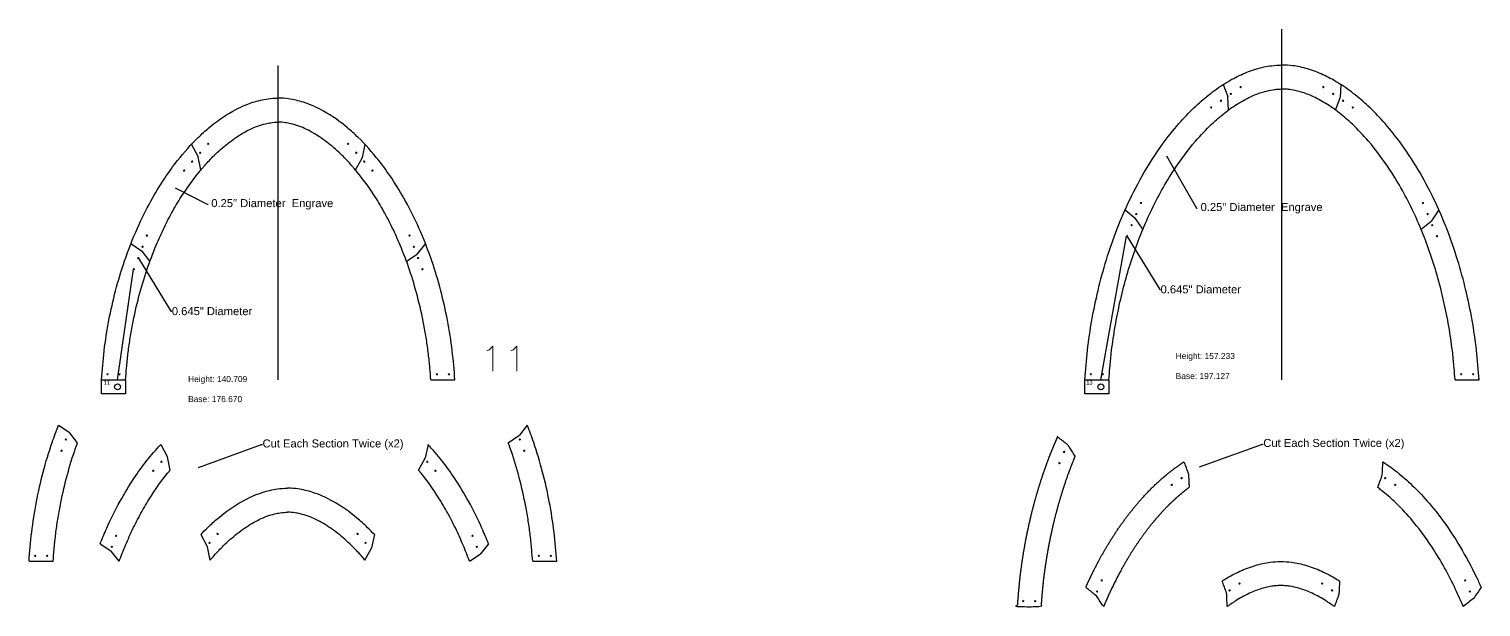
# Model space of a CAD drawing. Header units: inches. Extents: x -1683 to 11264, y -1696 to 4470.
# Drawn here: x 2006 to 2731, y -1454 to -1165 of the extents above; entities that cross this region are included whole.
import ezdxf
from ezdxf import colors
from ezdxf.entities.mleader import LeaderData, LeaderLine
from ezdxf.math import Vec2, Vec3

# ---------------------------------------------------------------- set-up
doc = ezdxf.new("R2010")
doc.units = ezdxf.units.IN
doc.header["$MEASUREMENT"] = 0
doc.layers.add('Anchoring', color=1, linetype='Continuous')
doc.layers.add('Annotation', color=7, linetype='Continuous', lineweight=9)
doc.layers.add('Drilling', color=3, linetype='Continuous', lineweight=13)
doc.styles.get("Standard").update_dxf_attribs({"font": 'Arial.ttf'})

msp = doc.modelspace()

# ---------------------------------------------------------------- linework, layer by layer
for p, q in [((2631.821, -1340.609), (2631.821, -1165.419)), ((2130.101, -1340.609), (2130.101, -1183.64)), ((2602.479, -1193.093), (2604.692, -1199.153)), ((2661.164, -1193.093), (2660.889, -1199.539)), ((2605.026, -1205.9), (2604.752, -1199.454)), ((2658.617, -1205.9), (2660.83, -1199.839)), ((2086.724, -1223.031), (2089.956, -1228.932)), ((2173.478, -1223.031), (2172.103, -1229.617)), ((2091.433, -1235.794), (2090.058, -1229.208)), ((2168.769, -1235.794), (2172.001, -1229.893)), ((2553.392, -1255.764), (2558.469, -1259.801)), ((2562.302, -1265.403), (2558.676, -1260.025)), ((2701.341, -1265.403), (2706.418, -1261.366)), ((2710.251, -1255.764), (2706.625, -1261.143)), ((2056.498, -1272.571), (2061.804, -1276.13)), ((2065.995, -1281.35), (2062.031, -1276.34)), ((2203.705, -1272.571), (2199.74, -1277.581)), ((2194.207, -1281.35), (2199.513, -1277.791)), ((2041.766, -1340.609), (2053.805, -1340.609)), ((2206.397, -1340.609), (2218.436, -1340.609)), ((2533.261, -1340.609), (2545.298, -1340.609)), ((2718.345, -1340.609), (2730.382, -1340.609)), ((2020.294, -1363.215), (2025.6, -1366.774)), ((2254.613, -1363.215), (2250.649, -1368.225)), ((2029.792, -1371.994), (2025.827, -1366.984)), ((2245.116, -1371.994), (2250.422, -1368.435)), ((2071.358, -1372.934), (2074.589, -1378.836)), ((2204.977, -1372.934), (2203.602, -1379.52)), ((2076.067, -1385.697), (2074.691, -1379.111)), ((2200.268, -1385.697), (2203.5, -1379.796)), ((2091.419, -1417.875), (2094.651, -1423.776)), ((2178.173, -1417.875), (2176.798, -1424.461)), ((2041.131, -1422.474), (2046.437, -1426.033)), ((2050.629, -1431.253), (2046.664, -1426.243)), ((2096.128, -1430.638), (2094.753, -1424.052)), ((2173.465, -1430.638), (2176.696, -1424.737)), ((2225.706, -1431.253), (2231.012, -1427.694)), ((2235.203, -1422.474), (2231.239, -1427.484)), ((2005.563, -1431.253), (2017.602, -1431.253)), ((2257.306, -1431.253), (2269.345, -1431.253))]:
    msp.add_line(p, q)
for points, knots in [([(2533.261, -1340.609), (2533.647, -1335.671), (2534.429, -1325.67), (2536.669, -1310.769), (2539.786, -1295.665), (2543.922, -1280.546), (2549.193, -1265.288), (2555.748, -1250.151), (2563.584, -1235.469), (2572.198, -1222.443), (2580.638, -1212.008), (2588.46, -1203.956), (2596.03, -1197.448), (2603.619, -1192.175), (2611.294, -1188.053), (2618.814, -1185.176), (2625.661, -1183.685), (2629.972, -1183.385), (2631.733, -1183.376), (2631.821, -1183.376)], [0, 0, 0, 0, 23.4427295, 47.4879033, 71.2865208, 96.4315317, 121.6492611, 147.6586229, 174.4507282, 200.344127, 221.4807497, 237.9010139, 253.4315894, 268.680568, 281.563585, 294.5898253, 306.6768291, 314.5905955, 315.0077163, 315.0077163, 315.0077163, 315.0077163]), ([(2730.382, -1340.609), (2729.996, -1335.671), (2729.214, -1325.67), (2726.974, -1310.769), (2723.856, -1295.665), (2719.721, -1280.546), (2714.45, -1265.288), (2707.894, -1250.151), (2700.059, -1235.469), (2691.445, -1222.443), (2683.005, -1212.008), (2675.183, -1203.956), (2667.613, -1197.448), (2660.023, -1192.175), (2652.349, -1188.053), (2644.829, -1185.176), (2637.981, -1183.685), (2633.671, -1183.385), (2631.91, -1183.376), (2631.821, -1183.376)], [0, 0, 0, 0, 23.4427295, 47.4879033, 71.2865208, 96.4315317, 121.6492611, 147.6586229, 174.4507282, 200.344127, 221.4807497, 237.9010139, 253.4315894, 268.680568, 281.563585, 294.5898253, 306.6768291, 314.5905955, 315.0077163, 315.0077163, 315.0077163, 315.0077163]), ([(2545.298, -1340.609), (2545.454, -1338.606), (2545.611, -1336.627), (2545.992, -1332.206), (2546.222, -1329.779), (2546.714, -1325.403), (2546.968, -1323.414), (2547.533, -1319.426), (2547.844, -1317.43), (2548.521, -1313.399), (2548.888, -1311.363), (2549.668, -1307.312), (2550.081, -1305.294), (2551.397, -1299.265), (2552.375, -1295.28), (2554.546, -1287.362), (2555.736, -1283.428), (2558.322, -1275.656), (2559.719, -1271.819), (2562.74, -1264.253), (2564.364, -1260.518), (2569.58, -1249.49), (2573.499, -1242.395), (2581.193, -1230.689), (2584.756, -1225.895), (2591.149, -1218.441), (2593.833, -1215.599), (2598.735, -1210.963), (2600.896, -1209.09), (2605.343, -1205.608), (2607.624, -1204.003), (2612.283, -1201.131), (2614.656, -1199.867), (2619.045, -1197.937), (2621.052, -1197.208), (2624.475, -1196.254), (2625.895, -1195.945), (2628.119, -1195.606), (2628.939, -1195.514), (2630.281, -1195.416), (2630.802, -1195.392), (2631.488, -1195.378), (2631.656, -1195.376), (2631.821, -1195.376)], [1.4828509, 1.4828509, 1.4828509, 1.4828509, 11.0258558, 11.0258558, 23.0671769, 23.0671769, 33.1149046, 33.1149046, 43.1626323, 43.1626323, 53.3827034, 53.3827034, 63.6027746, 63.6027746, 84.0429168, 84.0429168, 104.483059, 104.483059, 124.9232012, 124.9232012, 145.3633434, 145.3633434, 186.2436278, 186.2436278, 216.7970598, 216.7970598, 237.2333147, 237.2333147, 252.5146795, 252.5146795, 267.7960442, 267.7960442, 283.077409, 283.077409, 295.8405902, 295.8405902, 304.9696164, 304.9696164, 310.3813518, 310.3813518, 313.8389328, 313.8389328, 314.9523824, 314.9523824, 314.9523824, 314.9523824]), ([(2718.345, -1340.609), (2718.188, -1338.606), (2718.031, -1336.627), (2717.651, -1332.206), (2717.421, -1329.779), (2716.929, -1325.403), (2716.675, -1323.414), (2716.11, -1319.426), (2715.799, -1317.43), (2715.122, -1313.399), (2714.755, -1311.363), (2713.975, -1307.312), (2713.562, -1305.294), (2712.246, -1299.265), (2711.267, -1295.28), (2709.097, -1287.362), (2707.906, -1283.428), (2705.32, -1275.656), (2703.924, -1271.819), (2700.903, -1264.253), (2699.279, -1260.518), (2694.062, -1249.49), (2690.144, -1242.395), (2682.45, -1230.689), (2678.887, -1225.895), (2672.494, -1218.441), (2669.81, -1215.599), (2664.907, -1210.963), (2662.747, -1209.09), (2658.299, -1205.608), (2656.019, -1204.003), (2651.36, -1201.131), (2648.987, -1199.867), (2644.597, -1197.937), (2642.591, -1197.208), (2639.168, -1196.254), (2637.748, -1195.945), (2635.524, -1195.606), (2634.704, -1195.514), (2633.362, -1195.416), (2632.841, -1195.392), (2632.154, -1195.378), (2631.987, -1195.376), (2631.821, -1195.376)], [1.4828509, 1.4828509, 1.4828509, 1.4828509, 11.0258558, 11.0258558, 23.0671769, 23.0671769, 33.1149046, 33.1149046, 43.1626323, 43.1626323, 53.3827034, 53.3827034, 63.6027746, 63.6027746, 84.0429168, 84.0429168, 104.483059, 104.483059, 124.9232012, 124.9232012, 145.3633434, 145.3633434, 186.2436278, 186.2436278, 216.7970598, 216.7970598, 237.2333147, 237.2333147, 252.5146795, 252.5146795, 267.7960442, 267.7960442, 283.077409, 283.077409, 295.8405902, 295.8405902, 304.9696164, 304.9696164, 310.3813518, 310.3813518, 313.8389328, 313.8389328, 314.9523824, 314.9523824, 314.9523824, 314.9523824]), ([(2041.766, -1340.609), (2042.156, -1335.774), (2042.958, -1325.81), (2045.32, -1310.947), (2048.697, -1295.929), (2053.323, -1280.475), (2059.204, -1265.495), (2065.997, -1251.73), (2072.809, -1240.502), (2080.614, -1229.696), (2088.077, -1221.317), (2097.247, -1213.009), (2106.142, -1206.686), (2116.326, -1202.065), (2124.04, -1200.227), (2128.325, -1199.909), (2130.025, -1199.9), (2130.101, -1199.9)], [0, 0, 0, 0, 22.958299, 47.3197538, 71.1799825, 95.795914, 123.6283568, 147.2738607, 168.389275, 185.7333327, 210.3403634, 221.3218454, 244.3029805, 261.6797768, 273.9476631, 281.6263211, 281.9848998, 281.9848998, 281.9848998, 281.9848998]), ([(2218.436, -1340.609), (2218.047, -1335.774), (2217.244, -1325.81), (2214.882, -1310.947), (2211.506, -1295.929), (2206.879, -1280.475), (2200.998, -1265.495), (2194.206, -1251.73), (2187.393, -1240.502), (2179.589, -1229.696), (2172.126, -1221.317), (2162.955, -1213.009), (2154.061, -1206.686), (2143.876, -1202.065), (2136.163, -1200.227), (2131.877, -1199.909), (2130.177, -1199.9), (2130.101, -1199.9)], [0, 0, 0, 0, 22.958299, 47.3197538, 71.1799825, 95.795914, 123.6283568, 147.2738607, 168.389275, 185.7333327, 210.3403634, 221.3218454, 244.3029805, 261.6797768, 273.9476631, 281.6263211, 281.9848998, 281.9848998, 281.9848998, 281.9848998]), ([(2053.805, -1340.609), (2053.965, -1338.624), (2054.126, -1336.665), (2054.51, -1332.357), (2054.74, -1330.023), (2055.293, -1325.314), (2055.625, -1322.899), (2056.381, -1318.062), (2056.804, -1315.642), (2058.195, -1308.382), (2059.277, -1303.585), (2061.688, -1294.412), (2062.997, -1290.03), (2065.875, -1281.527), (2067.438, -1277.395), (2070.377, -1270.401), (2071.682, -1267.506), (2074.436, -1261.824), (2075.886, -1259.035), (2078.948, -1253.571), (2080.562, -1250.892), (2085.65, -1243.043), (2089.353, -1238.077), (2094.915, -1231.804), (2096.49, -1230.141), (2100.309, -1226.389), (2102.583, -1224.365), (2107.276, -1220.666), (2109.692, -1218.995), (2113.419, -1216.808), (2114.688, -1216.129), (2117.224, -1214.91), (2118.494, -1214.369), (2121.094, -1213.415), (2122.425, -1213.008), (2124.633, -1212.479), (2125.518, -1212.308), (2127.638, -1211.998), (2128.876, -1211.904), (2130.101, -1211.9)], [1.5284677, 1.5284677, 1.5284677, 1.5284677, 10.9932642, 10.9932642, 22.627109, 22.627109, 34.9020771, 34.9020771, 47.1770451, 47.1770451, 71.7269812, 71.7269812, 94.6724656, 94.6724656, 116.9259219, 116.9259219, 132.9346142, 132.9346142, 148.9433065, 148.9433065, 164.9519987, 164.9519987, 196.9693833, 196.9693833, 209.1024391, 209.1024391, 225.5365304, 225.5365304, 241.9706218, 241.9706218, 250.3043451, 250.3043451, 258.6380683, 258.6380683, 267.4004762, 267.4004762, 273.364576, 273.364576, 281.9143648, 281.9143648, 281.9143648, 281.9143648]), ([(2206.397, -1340.609), (2206.237, -1338.624), (2206.077, -1336.665), (2205.692, -1332.357), (2205.462, -1330.023), (2204.91, -1325.314), (2204.577, -1322.899), (2203.821, -1318.062), (2203.398, -1315.642), (2202.007, -1308.382), (2200.926, -1303.585), (2198.515, -1294.412), (2197.206, -1290.03), (2194.328, -1281.527), (2192.764, -1277.395), (2189.825, -1270.401), (2188.521, -1267.506), (2185.767, -1261.824), (2184.317, -1259.035), (2181.254, -1253.571), (2179.64, -1250.892), (2174.553, -1243.043), (2170.849, -1238.077), (2165.288, -1231.804), (2163.712, -1230.141), (2159.894, -1226.389), (2157.62, -1224.365), (2152.926, -1220.666), (2150.51, -1218.995), (2146.783, -1216.808), (2145.515, -1216.129), (2142.978, -1214.91), (2141.708, -1214.369), (2139.109, -1213.415), (2137.777, -1213.008), (2135.57, -1212.479), (2134.685, -1212.308), (2132.564, -1211.998), (2131.326, -1211.904), (2130.101, -1211.9)], [1.5284677, 1.5284677, 1.5284677, 1.5284677, 10.9932642, 10.9932642, 22.627109, 22.627109, 34.9020771, 34.9020771, 47.1770451, 47.1770451, 71.7269812, 71.7269812, 94.6724656, 94.6724656, 116.9259219, 116.9259219, 132.9346142, 132.9346142, 148.9433065, 148.9433065, 164.9519987, 164.9519987, 196.9693833, 196.9693833, 209.1024391, 209.1024391, 225.5365304, 225.5365304, 241.9706218, 241.9706218, 250.3043451, 250.3043451, 258.6380683, 258.6380683, 267.4004762, 267.4004762, 273.364576, 273.364576, 281.9143648, 281.9143648, 281.9143648, 281.9143648]), ([(2005.563, -1431.253), (2005.952, -1426.419), (2006.755, -1416.454), (2009.117, -1401.591), (2012.493, -1386.574), (2016.311, -1373.82), (2019.169, -1366.064), (2020.294, -1363.215)], [0, 0, 0, 0, 22.958299, 47.3197538, 71.1799825, 95.795914, 110.2940934, 110.2940934, 110.2940934, 110.2940934]), ([(2269.345, -1431.253), (2268.955, -1426.419), (2268.153, -1416.454), (2265.791, -1401.591), (2262.414, -1386.574), (2258.596, -1373.82), (2255.739, -1366.064), (2254.613, -1363.215)], [0, 0, 0, 0, 22.958299, 47.3197538, 71.1799825, 95.795914, 110.2940934, 110.2940934, 110.2940934, 110.2940934]), ([(2017.602, -1431.253), (2017.762, -1429.268), (2017.922, -1427.309), (2018.306, -1423.002), (2018.537, -1420.668), (2019.089, -1415.959), (2019.422, -1413.544), (2020.178, -1408.706), (2020.601, -1406.286), (2021.992, -1399.027), (2023.073, -1394.229), (2025.484, -1385.056), (2026.793, -1380.674), (2028.749, -1374.897), (2029.261, -1373.442), (2029.792, -1371.994)], [1.5284677, 1.5284677, 1.5284677, 1.5284677, 10.9932642, 10.9932642, 22.627109, 22.627109, 34.9020771, 34.9020771, 47.1770451, 47.1770451, 71.7269812, 71.7269812, 94.6724656, 94.6724656, 102.4403192, 102.4403192, 102.4403192, 102.4403192]), ([(2041.131, -1422.474), (2042.167, -1419.854), (2045.194, -1412.65), (2050.63, -1401.634), (2057.443, -1390.405), (2064.263, -1380.962), (2068.945, -1375.497), (2071.358, -1372.934)], [110.2940934, 110.2940934, 110.2940934, 110.2940934, 123.6283568, 147.2738607, 168.389275, 185.7333327, 202.38682, 202.38682, 202.38682, 202.38682]), ([(2235.203, -1422.474), (2234.168, -1419.854), (2231.14, -1412.65), (2225.705, -1401.634), (2218.892, -1390.405), (2212.072, -1380.962), (2207.39, -1375.497), (2204.977, -1372.934)], [110.2940934, 110.2940934, 110.2940934, 110.2940934, 123.6283568, 147.2738607, 168.389275, 185.7333327, 202.38682, 202.38682, 202.38682, 202.38682]), ([(2257.306, -1431.253), (2257.146, -1429.268), (2256.985, -1427.309), (2256.601, -1423.002), (2256.371, -1420.668), (2255.818, -1415.959), (2255.486, -1413.544), (2254.73, -1408.706), (2254.307, -1406.286), (2252.916, -1399.027), (2251.835, -1394.229), (2249.423, -1385.056), (2248.115, -1380.674), (2246.159, -1374.897), (2245.646, -1373.442), (2245.116, -1371.994)], [1.5284677, 1.5284677, 1.5284677, 1.5284677, 10.9932642, 10.9932642, 22.627109, 22.627109, 34.9020771, 34.9020771, 47.1770451, 47.1770451, 71.7269812, 71.7269812, 94.6724656, 94.6724656, 102.4403192, 102.4403192, 102.4403192, 102.4403192]), ([(2050.629, -1431.253), (2051.618, -1428.554), (2052.668, -1425.878), (2055.011, -1420.304), (2056.315, -1417.41), (2059.069, -1411.728), (2060.52, -1408.939), (2063.582, -1403.475), (2065.196, -1400.796), (2069.728, -1393.803), (2072.783, -1389.613), (2076.067, -1385.697)], [102.4403192, 102.4403192, 102.4403192, 102.4403192, 116.9259219, 116.9259219, 132.9346142, 132.9346142, 148.9433065, 148.9433065, 164.9519987, 164.9519987, 191.7306933, 191.7306933, 191.7306933, 191.7306933]), ([(2225.706, -1431.253), (2224.717, -1428.554), (2223.667, -1425.878), (2221.324, -1420.304), (2220.019, -1417.41), (2217.266, -1411.728), (2215.815, -1408.939), (2212.753, -1403.475), (2211.139, -1400.796), (2206.607, -1393.803), (2203.552, -1389.613), (2200.268, -1385.697)], [102.4403192, 102.4403192, 102.4403192, 102.4403192, 116.9259219, 116.9259219, 132.9346142, 132.9346142, 148.9433065, 148.9433065, 164.9519987, 164.9519987, 191.7306933, 191.7306933, 191.7306933, 191.7306933]), ([(2681.971, -1388.034), (2681.967, -1388.136), (2681.946, -1388.238), (2681.911, -1388.334), (2681.174, -1390.354), (2680.436, -1392.375), (2679.698, -1394.395), (2680.338, -1394.866), (2680.974, -1395.349), (2683.828, -1397.584), (2685.989, -1399.458), (2690.891, -1404.094), (2693.575, -1406.936), (2699.969, -1414.39), (2703.532, -1419.184), (2711.226, -1430.89), (2715.144, -1437.985), (2719.956, -1448.158), (2721.223, -1451.013), (2722.422, -1453.898), (2724.115, -1452.552), (2725.807, -1451.207), (2727.5, -1449.861), (2727.579, -1449.798), (2727.65, -1449.721), (2727.707, -1449.637), (2728.915, -1447.844), (2730.124, -1446.052), (2731.333, -1444.259), (2730.528, -1442.458), (2727.316, -1435.535), (2721.141, -1423.964), (2712.527, -1410.937), (2704.086, -1400.503), (2696.265, -1392.451), (2689.188, -1386.368), (2684.411, -1382.975), (2682.246, -1381.587), (2682.154, -1383.736), (2682.063, -1385.885), (2681.971, -1388.034)], [0, 0, 0, 0, 0.3063137, 0.3063137, 0.3063137, 1.3063137, 1.3063137, 1.3063137, 5.6423639, 5.6423639, 20.9237287, 20.9237287, 41.3599836, 41.3599836, 71.9134156, 71.9134156, 112.7937, 112.7937, 128.4780443, 128.4780443, 128.4780443, 129.4780443, 129.4780443, 129.4780443, 129.7827669, 129.7827669, 129.7827669, 130.7827669, 130.7827669, 130.7827669, 140.1159181, 166.9080234, 192.8014222, 213.9380449, 230.3583091, 245.8888846, 258.0578181, 258.0578181, 258.0578181, 259.0578181, 259.0578181, 259.0578181, 259.0578181]), ([(2091.419, -1417.875), (2092.572, -1416.651), (2095.379, -1413.799), (2101.942, -1407.853), (2110.837, -1401.53), (2121.021, -1396.909), (2128.735, -1395.071), (2133.02, -1394.754), (2134.72, -1394.744), (2134.796, -1394.744)], [202.38682, 202.38682, 202.38682, 202.38682, 210.3403634, 221.3218454, 244.3029805, 261.6797768, 273.9476631, 281.6263211, 281.9848998, 281.9848998, 281.9848998, 281.9848998]), ([(2178.173, -1417.875), (2177.021, -1416.651), (2174.213, -1413.799), (2167.65, -1407.853), (2158.756, -1401.53), (2148.571, -1396.909), (2140.858, -1395.071), (2136.572, -1394.754), (2134.872, -1394.744), (2134.796, -1394.744)], [202.38682, 202.38682, 202.38682, 202.38682, 210.3403634, 221.3218454, 244.3029805, 261.6797768, 273.9476631, 281.6263211, 281.9848998, 281.9848998, 281.9848998, 281.9848998]), ([(2096.128, -1430.638), (2096.77, -1429.872), (2097.422, -1429.117), (2099.61, -1426.648), (2101.185, -1424.985), (2105.004, -1421.233), (2107.278, -1419.209), (2111.972, -1415.51), (2114.388, -1413.839), (2118.114, -1411.652), (2119.383, -1410.973), (2121.919, -1409.754), (2123.189, -1409.213), (2125.789, -1408.259), (2127.121, -1407.852), (2129.328, -1407.323), (2130.213, -1407.152), (2132.333, -1406.842), (2133.571, -1406.748), (2134.796, -1406.744)], [191.7306933, 191.7306933, 191.7306933, 191.7306933, 196.9693833, 196.9693833, 209.1024391, 209.1024391, 225.5365304, 225.5365304, 241.9706218, 241.9706218, 250.3043451, 250.3043451, 258.6380683, 258.6380683, 267.4004762, 267.4004762, 273.364576, 273.364576, 281.9143648, 281.9143648, 281.9143648, 281.9143648]), ([(2173.465, -1430.638), (2172.822, -1429.872), (2172.171, -1429.117), (2169.983, -1426.648), (2168.407, -1424.985), (2164.589, -1421.233), (2162.315, -1419.209), (2157.621, -1415.51), (2155.205, -1413.839), (2151.478, -1411.652), (2150.21, -1410.973), (2147.673, -1409.754), (2146.403, -1409.213), (2143.804, -1408.259), (2142.472, -1407.852), (2140.265, -1407.323), (2139.38, -1407.152), (2137.259, -1406.842), (2136.022, -1406.748), (2134.796, -1406.744)], [191.7306933, 191.7306933, 191.7306933, 191.7306933, 196.9693833, 196.9693833, 209.1024391, 209.1024391, 225.5365304, 225.5365304, 241.9706218, 241.9706218, 250.3043451, 250.3043451, 258.6380683, 258.6380683, 267.4004762, 267.4004762, 273.364576, 273.364576, 281.9143648, 281.9143648, 281.9143648, 281.9143648]), ([(2604.114, -1447.151), (2604.149, -1447.247), (2604.169, -1447.349), (2604.174, -1447.452), (2604.265, -1449.6), (2604.357, -1451.749), (2604.448, -1453.898), (2606.064, -1452.708), (2607.707, -1451.593), (2611.705, -1449.129), (2614.078, -1447.865), (2618.468, -1445.934), (2620.474, -1445.206), (2623.898, -1444.252), (2625.317, -1443.943), (2627.541, -1443.604), (2628.361, -1443.511), (2629.703, -1443.414), (2630.224, -1443.39), (2630.911, -1443.376), (2631.078, -1443.374), (2631.244, -1443.374), (2631.409, -1443.374), (2631.577, -1443.376), (2632.263, -1443.39), (2632.784, -1443.414), (2634.126, -1443.511), (2634.946, -1443.604), (2637.17, -1443.943), (2638.59, -1444.252), (2642.013, -1445.206), (2644.02, -1445.934), (2648.409, -1447.865), (2650.782, -1449.129), (2654.78, -1451.593), (2656.423, -1452.708), (2658.039, -1453.898), (2658.777, -1451.878), (2659.514, -1449.857), (2660.252, -1447.837), (2660.287, -1447.741), (2660.307, -1447.639), (2660.312, -1447.537), (2660.403, -1445.388), (2660.495, -1443.239), (2660.586, -1441.09), (2660.038, -1440.739), (2657.176, -1438.954), (2651.771, -1436.051), (2644.251, -1433.174), (2637.404, -1431.683), (2633.093, -1431.383), (2631.332, -1431.374), (2631.244, -1431.374), (2631.156, -1431.374), (2629.395, -1431.383), (2625.084, -1431.683), (2618.236, -1433.174), (2610.717, -1436.051), (2605.311, -1438.954), (2602.449, -1440.739), (2601.901, -1441.09), (2602.639, -1443.111), (2603.376, -1445.131), (2604.114, -1447.151)], [0, 0, 0, 0, 0.3063137, 0.3063137, 0.3063137, 1.3063137, 1.3063137, 1.3063137, 12.2516283, 12.2516283, 27.532993, 27.532993, 40.2961742, 40.2961742, 49.4252005, 49.4252005, 54.8369359, 54.8369359, 58.2945168, 58.2945168, 59.4079664, 59.4079664, 59.4079664, 60.5214161, 60.5214161, 63.978997, 63.978997, 69.3907324, 69.3907324, 78.5197587, 78.5197587, 91.2829398, 91.2829398, 106.5643046, 106.5643046, 117.5096191, 117.5096191, 117.5096191, 118.5096191, 118.5096191, 118.5096191, 118.8159329, 118.8159329, 118.8159329, 119.8159329, 119.8159329, 119.8159329, 122.895978, 135.778995, 148.8052353, 160.8922391, 168.8060055, 169.2231263, 169.2231263, 169.2231263, 169.6402471, 177.5540136, 189.6410173, 202.6672576, 215.5502746, 218.6303198, 218.6303198, 218.6303198, 219.6303198, 219.6303198, 219.6303198, 219.6303198])]:
    msp.add_open_spline(points, degree=3, knots=knots)
for points in [[(2604.752, -1199.454), (2604.747, -1199.352), (2604.727, -1199.249), (2604.692, -1199.153)], [(2660.83, -1199.839), (2660.865, -1199.744), (2660.885, -1199.641), (2660.889, -1199.539)], [(2090.058, -1229.208), (2090.037, -1229.112), (2090.003, -1229.018), (2089.956, -1228.932)], [(2172.001, -1229.893), (2172.048, -1229.807), (2172.083, -1229.713), (2172.103, -1229.617)], [(2558.676, -1260.025), (2558.619, -1259.94), (2558.549, -1259.864), (2558.469, -1259.801)], [(2706.418, -1261.366), (2706.498, -1261.303), (2706.568, -1261.227), (2706.625, -1261.143)], [(2061.804, -1276.13), (2061.889, -1276.187), (2061.967, -1276.259), (2062.031, -1276.34)], [(2199.513, -1277.791), (2199.599, -1277.733), (2199.676, -1277.661), (2199.74, -1277.581)], [(2025.6, -1366.774), (2025.686, -1366.832), (2025.763, -1366.903), (2025.827, -1366.984)], [(2250.422, -1368.435), (2250.507, -1368.378), (2250.585, -1368.306), (2250.649, -1368.225)], [(2074.691, -1379.111), (2074.671, -1379.015), (2074.636, -1378.921), (2074.589, -1378.836)], [(2203.5, -1379.796), (2203.547, -1379.71), (2203.582, -1379.616), (2203.602, -1379.52)], [(2046.437, -1426.033), (2046.523, -1426.091), (2046.6, -1426.162), (2046.664, -1426.243)], [(2094.753, -1424.052), (2094.733, -1423.956), (2094.698, -1423.862), (2094.651, -1423.776)], [(2176.696, -1424.737), (2176.743, -1424.651), (2176.778, -1424.557), (2176.798, -1424.461)], [(2231.012, -1427.694), (2231.098, -1427.637), (2231.175, -1427.565), (2231.239, -1427.484)]]:
    msp.add_open_spline(points, degree=3)
for points, weights, knots in [([(2528.515, -1378.692), (2528.151, -1379.567), (2527.793, -1380.445), (2525.932, -1385.108), (2524.535, -1388.945), (2521.949, -1396.717), (2520.759, -1400.651), (2518.588, -1408.57), (2517.61, -1412.554), (2516.294, -1418.583), (2515.88, -1420.601), (2515.101, -1424.652), (2514.734, -1426.688), (2514.057, -1430.719), (2513.746, -1432.715), (2513.181, -1436.703), (2512.927, -1438.692), (2512.434, -1443.068), (2512.204, -1445.495), (2511.824, -1449.916), (2511.667, -1451.895), (2511.51, -1453.898), (2507.498, -1453.898), (2503.486, -1453.898), (2499.474, -1453.898), (2499.86, -1448.961), (2500.642, -1438.959), (2502.882, -1424.058), (2505.999, -1408.954), (2510.135, -1393.835), (2514.762, -1380.441), (2518.167, -1372.269), (2519.604, -1369.053), (2521.297, -1370.399), (2522.989, -1371.744), (2524.682, -1373.09), (2524.762, -1373.154), (2524.832, -1373.229), (2524.889, -1373.314), (2526.098, -1375.106), (2527.306, -1376.899), (2528.515, -1378.692)], [1, 1, 1, 1, 1, 1, 1, 1, 1, 1, 1, 1, 1, 1, 1, 1, 1, 1, 1, 1, 1, 1, 1, 1, 1, 1, 1, 1, 1, 1, 1, 1, 1, 1, 1, 1, 0.992216577777, 0.992216577777, 1, 1, 1, 1], [0, 0, 0, 0, 4.7557979, 4.7557979, 25.1959401, 25.1959401, 45.6360823, 45.6360823, 66.0762245, 66.0762245, 76.2962956, 76.2962956, 86.5163668, 86.5163668, 96.5640945, 96.5640945, 106.6118222, 106.6118222, 118.6531433, 118.6531433, 128.1961482, 128.1961482, 128.1961482, 129.1961482, 129.1961482, 129.1961482, 152.6388777, 176.6840515, 200.4826689, 225.6276799, 250.8454092, 267.5216198, 267.5216198, 267.5216198, 268.5216198, 268.5216198, 268.5216198, 268.8275339, 268.8275339, 268.8275339, 269.8275339, 269.8275339, 269.8275339, 269.8275339]), ([(2539.031, -1448.519), (2540.24, -1450.312), (2541.448, -1452.105), (2542.657, -1453.898), (2543.857, -1451.013), (2545.124, -1448.158), (2549.935, -1437.985), (2553.853, -1430.89), (2561.548, -1419.184), (2565.111, -1414.39), (2569.798, -1408.925), (2572.401, -1405.986), (2575.125, -1403.207), (2579.09, -1399.458), (2581.251, -1397.584), (2584.106, -1395.349), (2584.741, -1394.866), (2585.381, -1394.395), (2585.29, -1392.246), (2585.198, -1390.097), (2585.106, -1387.949), (2585.102, -1387.847), (2585.082, -1387.744), (2585.047, -1387.648), (2584.309, -1385.628), (2583.571, -1383.608), (2582.834, -1381.587), (2580.668, -1382.975), (2575.891, -1386.368), (2568.815, -1392.451), (2560.993, -1400.503), (2552.553, -1410.937), (2543.939, -1423.964), (2537.764, -1435.535), (2534.551, -1442.458), (2533.747, -1444.259), (2535.439, -1445.604), (2537.132, -1446.95), (2538.824, -1448.296), (2538.904, -1448.359), (2538.974, -1448.434), (2539.031, -1448.519)], [1, 1, 1, 1, 1, 1, 1, 1, 1, 1, 1, 1, 1, 1, 1, 1, 1, 1, 1, 1, 1, 1, 1, 1, 1, 1, 1, 1, 1, 1, 1, 1, 1, 1, 1, 1, 1, 1, 1, 0.992216577777, 0.992216577777, 1], [0, 0, 0, 0, 1, 1, 1, 16.6843443, 16.6843443, 57.5646287, 57.5646287, 88.1180607, 88.1180607, 94.9469363, 108.5543156, 108.5543156, 123.8356804, 123.8356804, 128.1717306, 128.1717306, 128.1717306, 129.1717306, 129.1717306, 129.1717306, 129.4780443, 129.4780443, 129.4780443, 130.4780443, 130.4780443, 130.4780443, 142.6469778, 158.1775533, 174.5978175, 195.7344402, 221.627839, 248.4199443, 257.7530955, 257.7530955, 257.7530955, 258.7530955, 258.7530955, 258.7530955, 259.0590095, 259.0590095, 259.0590095, 259.0590095])]:
    msp.add_rational_spline(points, weights, degree=3, knots=knots)
at = {"layer": 'Anchoring'}
for p, q in [((2541.298, -1340.609), (2554.04, -1268.823)), ((2049.805, -1340.609), (2057.701, -1285.316))]:
    msp.add_line(p, q, dxfattribs=at)
for points in [[(2041.766, -1340.609), (2053.805, -1340.609), (2053.805, -1347.609), (2041.766, -1347.609)], [(2533.261, -1340.609), (2545.298, -1340.609), (2545.298, -1347.609), (2533.261, -1347.609)]]:
    msp.add_lwpolyline(points, close=True, dxfattribs=at)
for centre in [(2049.805, -1344.109), (2541.298, -1344.109)]:
    msp.add_circle(centre, 1.5, dxfattribs=at)
at = {"layer": 'Annotation'}
for points in [[(2234.344, -1326.144), (2235.545, -1325.544), (2237.345, -1323.744), (2237.345, -1336.346)], [(2246.347, -1326.144), (2247.547, -1325.544), (2249.348, -1323.744), (2249.348, -1336.346)]]:
    msp.add_lwpolyline(points, dxfattribs=at)
at = {"layer": 'Drilling'}
for centre in [(2611.157, -1194.381), (2652.486, -1194.381), (2596.348, -1204.612), (2601.284, -1201.202), (2606.221, -1197.791), (2657.422, -1197.791), (2662.359, -1201.202), (2667.295, -1204.612), (2095.116, -1222.738), (2165.086, -1222.738), (2087.066, -1231.637), (2091.091, -1227.187), (2169.111, -1227.187), (2173.136, -1231.637), (2083.041, -1236.087), (2177.161, -1236.087), (2561.336, -1252.287), (2702.307, -1252.287), (2559.01, -1257.818), (2704.633, -1257.818), (2064.472, -1268.558), (2195.73, -1268.558), (2554.357, -1268.88), (2556.684, -1263.349), (2706.959, -1263.349), (2709.285, -1268.88), (2062.322, -1274.159), (2197.881, -1274.159), (2060.171, -1279.761), (2200.031, -1279.761), (2058.021, -1285.362), (2202.182, -1285.362), (2044.786, -1337.859), (2050.786, -1337.859), (2209.417, -1337.859), (2215.417, -1337.859), (2536.279, -1337.859), (2542.279, -1337.859), (2721.364, -1337.859), (2727.364, -1337.859), (2023.968, -1370.405), (2250.94, -1370.405), (2021.817, -1376.007), (2253.091, -1376.007), (2522.897, -1376.638), (2067.675, -1385.99), (2071.7, -1381.541), (2204.635, -1381.541), (2208.66, -1385.99), (2520.57, -1382.169), (2576.702, -1393.107), (2581.639, -1389.696), (2683.44, -1389.696), (2688.377, -1393.107), (2049.106, -1418.462), (2095.786, -1422.032), (2099.811, -1417.582), (2169.781, -1417.582), (2173.806, -1422.032), (2227.229, -1418.462), (2008.582, -1428.503), (2014.582, -1428.503), (2046.955, -1424.063), (2229.38, -1424.063), (2260.325, -1428.503), (2266.325, -1428.503), (2541.691, -1440.782), (2610.58, -1442.379), (2651.908, -1442.379), (2723.388, -1440.782), (2502.492, -1451.148), (2508.492, -1451.148), (2539.365, -1446.313), (2605.643, -1445.789), (2656.844, -1445.789), (2725.714, -1446.313)]:
    msp.add_circle(centre, 0.323, dxfattribs=at)

# ---------------------------------------------------------------- texts
at = {"layer": 'Annotation', "attachment_point": 1}
for s, width, insert, char_height in [('Height: 157.233\\P \\PBase: 197.127', 45.21016, (2578.683, -1327.204), 3), ('11', 4, (2042.836, -1341.016), 2), ('Height: 140.709\\P \\PBase: 176.670', 45.21016, (2085.047, -1338.731), 3), ('13', 4, (2534.041, -1340.958), 2)]:
    msp.add_mtext_dynamic_manual_height_columns(s, width=width, gutter_width=1, heights=[0], dxfattribs=dict(at, insert=insert, char_height=char_height))

# ---------------------------------------------------------------- leaders
at = {"layer": 'Annotation'}
ml = msp.add_multileader_mtext('Standard', dxfattribs=at)
ml.set_content('\\A1; 0.25" Diameter  Engrave', color=256)
ml.set_leader_properties()
ml.build(insert=Vec2(0, 0))
ml.multileader.update_dxf_attribs({"text_right_attachment_type": 6, "dogleg_length": 0.36, "arrow_head_size": 0.18})
ctx = ml.context
ctx.base_point, ctx.arrow_head_size, ctx.landing_gap_size, ctx.plane_origin = Vec3(2589.484, -1254.873), 0.18, 0.09, Vec3(2714.673, -1275.576)
ctx.right_attachment = 6
notes = []
notes.append((ctx, [(1, (1, 1, 0), (2589.124, -1254.873), (1, 0), 0.36, [(0, [(2574.064, -1228.609)], 0, [])])]))
ctx.mtext.insert, ctx.mtext.flow_direction = Vec3(2589.574, -1252.3), 5
ml = msp.add_multileader_mtext('Standard', dxfattribs=at)
ml.set_content('\\A1; 0.25" Diameter  Engrave', color=256)
ml.set_leader_properties()
ml.build(insert=Vec2(0, 0))
ml.multileader.update_dxf_attribs({"text_right_attachment_type": 6, "dogleg_length": 0.36, "arrow_head_size": 0.18})
ctx = ml.context
ctx.base_point, ctx.arrow_head_size, ctx.landing_gap_size, ctx.plane_origin = Vec3(2095.014, -1252.927), 0.18, 0.09, Vec3(2219.027, -1291.576)
ctx.right_attachment = 6
notes.append((ctx, [(1, (1, 1, 0), (2094.654, -1252.927), (1, 0), 0.36, [(0, [(2078.418, -1244.609)], 0, [])])]))
ctx.mtext.insert, ctx.mtext.flow_direction = Vec3(2095.104, -1250.354), 5
ml = msp.add_multileader_mtext('Standard', dxfattribs=at)
ml.set_content('\\A1;0.645" Diameter', color=256)
ml.set_leader_properties()
ml.build(insert=Vec2(0, 0))
ml.multileader.update_dxf_attribs({"text_right_attachment_type": 6, "dogleg_length": 0.36, "arrow_head_size": 0.18})
ctx = ml.context
ctx.base_point, ctx.arrow_head_size, ctx.landing_gap_size, ctx.plane_origin = Vec3(2571.041, -1295.44), 0.18, 0.09, Vec3(2696.23, -1316.142)
ctx.right_attachment = 6
notes.append((ctx, [(1, (1, 1, 0), (2570.681, -1295.44), (1, 0), 0.36, [(0, [(2554.357, -1268.88)], 0, [])])]))
ctx.mtext.insert, ctx.mtext.flow_direction = Vec3(2571.131, -1293.413), 5
ml = msp.add_multileader_mtext('Standard', dxfattribs=at)
ml.set_content('\\A1;0.645" Diameter', color=256)
ml.set_leader_properties()
ml.build(insert=Vec2(0, 0))
ml.multileader.update_dxf_attribs({"text_right_attachment_type": 6, "dogleg_length": 0.36, "arrow_head_size": 0.18})
ctx = ml.context
ctx.base_point, ctx.arrow_head_size, ctx.landing_gap_size, ctx.plane_origin = Vec3(2076.855, -1306.321), 0.18, 0.09, Vec3(2202.043, -1327.024)
ctx.right_attachment = 6
notes.append((ctx, [(1, (1, 1, 0), (2076.495, -1306.321), (1, 0), 0.36, [(0, [(2060.171, -1279.761)], 0, [])])]))
ctx.mtext.insert, ctx.mtext.flow_direction = Vec3(2076.945, -1304.294), 5
ml = msp.add_multileader_mtext('Standard', dxfattribs=at)
ml.set_content('\\A1;Cut Each Section Twice (x2) ', color=256)
ml.set_leader_properties()
ml.build(insert=Vec2(0, 0))
ml.multileader.update_dxf_attribs({"text_right_attachment_type": 6, "dogleg_length": 0.36, "arrow_head_size": 0.18})
ctx = ml.context
ctx.base_point, ctx.arrow_head_size, ctx.landing_gap_size, ctx.plane_origin = Vec3(2122.183, -1372.923), 0.18, 0.09, Vec3(2257.722, -1408.163)
ctx.right_attachment = 6
notes.append((ctx, [(1, (1, 1, 0), (2121.823, -1372.923), (1, 0), 0.36, [(0, [(2090.15, -1384.381)], 0, [])])]))
ctx.mtext.insert, ctx.mtext.flow_direction = Vec3(2122.273, -1370.377), 5
ml = msp.add_multileader_mtext('Standard', dxfattribs=at)
ml.set_content('\\A1;Cut Each Section Twice (x2) ', color=256)
ml.set_leader_properties()
ml.build(insert=Vec2(0, 0))
ml.multileader.update_dxf_attribs({"text_right_attachment_type": 6, "dogleg_length": 0.36, "arrow_head_size": 0.18})
ctx = ml.context
ctx.base_point, ctx.arrow_head_size, ctx.landing_gap_size, ctx.plane_origin = Vec3(2622.403, -1372.682), 0.18, 0.09, Vec3(2757.942, -1407.921)
ctx.right_attachment = 6
notes.append((ctx, [(1, (1, 1, 0), (2622.043, -1372.682), (1, 0), 0.36, [(0, [(2590.371, -1384.14)], 0, [])])]))
ctx.mtext.insert, ctx.mtext.flow_direction = Vec3(2622.493, -1370.136), 5
for ctx, leaders in notes:
    for number, flags, end, landing, length, lines in leaders:
        leader = LeaderData()
        leader.index, (leader.has_last_leader_line, leader.has_dogleg_vector, leader.attachment_direction) = number, flags
        leader.last_leader_point, leader.dogleg_vector, leader.dogleg_length = Vec3(end), Vec3(landing), length
        for number, points, colour, breaks in lines:
            line = LeaderLine()
            line.index, line.vertices, line.color, line.breaks = number, Vec3.list(points), colors.encode_raw_color(colour), breaks
            leader.lines.append(line)
        ctx.leaders.append(leader)

doc.saveas('drawing.dxf')
